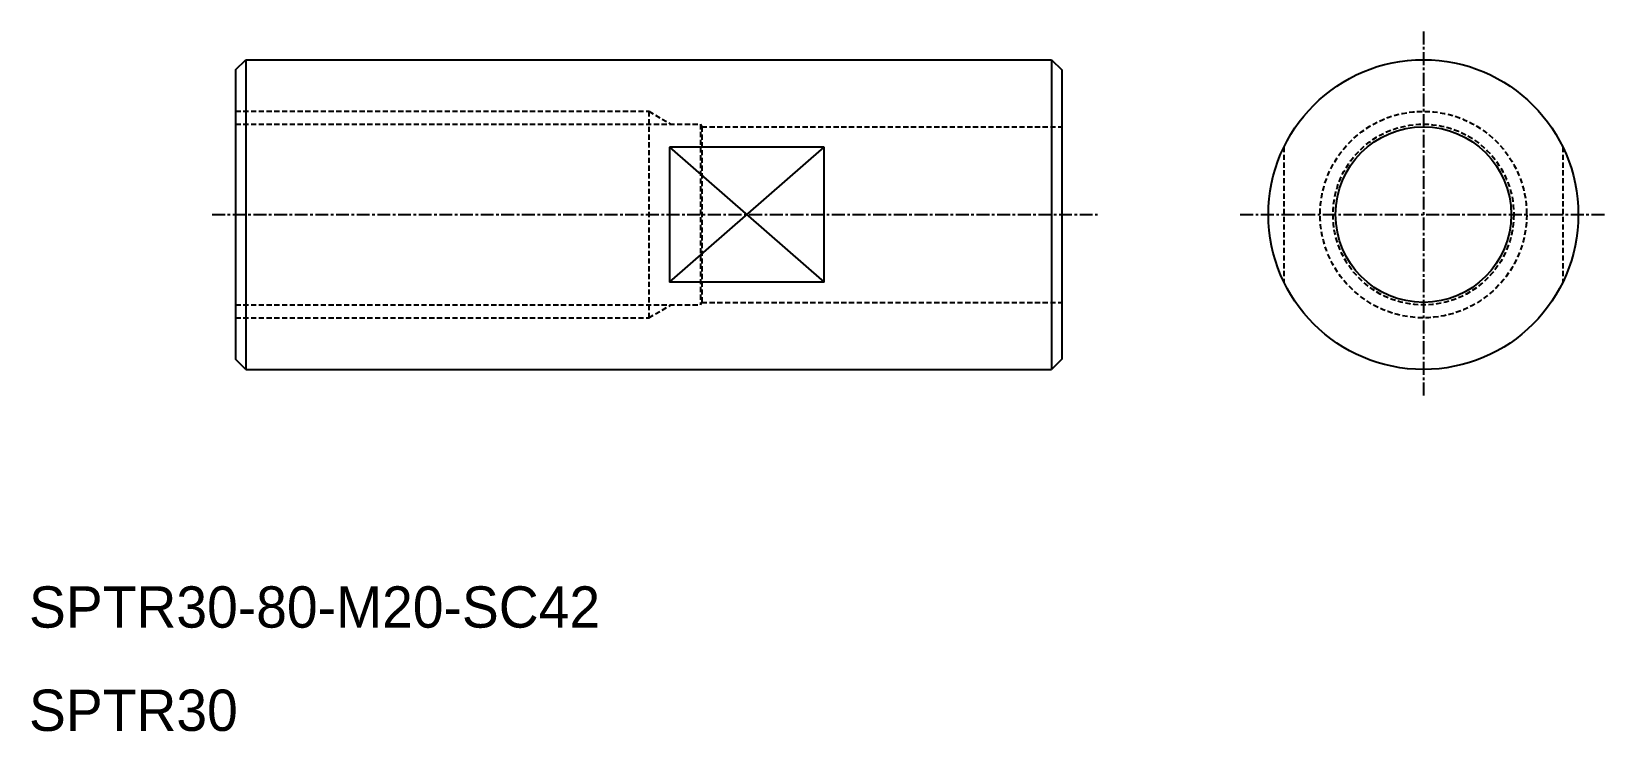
# Model space of a CAD drawing. Extents: x 10 to 163, y 10 to 78.
import ezdxf

# ---------------------------------------------------------------- set-up
doc = ezdxf.new("R2010")
doc.units = 0
doc.linetypes.add('CENTER', pattern=[2, 1.25, -0.25, 0.25, -0.25])
doc.linetypes.add('DASHED', pattern=[0.75, 0.5, -0.25])
doc.layers.get('0').update_dxf_attribs({"linetype": 'CONTINUOUS'})
doc.layers.add('CENTER', color=1, linetype='CENTER')

msp = doc.modelspace()

# ---------------------------------------------------------------- linework, layer by layer
at = {"color": 7, "linetype": 'CONTINUOUS'}
for p, q in [((30, 74), (31, 75)), ((31, 75), (109, 75)), ((31, 75), (31, 45)), ((50.5, 75), (50.5, 75)), ((70, 75), (70, 75)), ((109, 75), (109, 45)), ((109, 75), (110, 74)), ((30, 74), (30, 46)), ((110, 74), (110, 46)), ((30, 70), (30, 50)), ((72, 66.54), (72, 53.46)), ((87, 66.54), (72, 66.54)), ((87, 53.46), (87, 66.54)), ((87, 53.46), (72, 53.46)), ((31, 45), (30, 46)), ((110, 46), (109, 45)), ((31, 45), (109, 45))]:
    msp.add_line(p, q, dxfattribs=at)
at = {"color": 3, "linetype": 'DASHED'}
for p, q in [((30, 70), (70, 70)), ((30, 68.75), (75, 68.75)), ((70, 70), (70, 50)), ((70, 70), (72.17, 68.75)), ((75, 68.75), (75, 51.25)), ((75, 68.75), (75.14, 68.5)), ((75.14, 68.5), (110, 68.5)), ((75.14, 68.5), (75.14, 51.5)), ((131.5, 66.54), (131.5, 53.46)), ((158.5, 66.54), (158.5, 53.46)), ((30, 51.25), (75, 51.25)), ((70, 50), (72.17, 51.25)), ((75, 51.25), (75.14, 51.5)), ((75.14, 51.5), (110, 51.5)), ((30, 50), (70, 50))]:
    msp.add_line(p, q, dxfattribs=at)
at = {"color": 3, "linetype": 'CONTINUOUS'}
for p, q in [((72, 53.46), (87, 66.54)), ((72, 66.54), (87, 53.46))]:
    msp.add_line(p, q, dxfattribs=at)
at = {"color": 7, "linetype": 'CONTINUOUS'}
for radius in [15, 8.5]:
    msp.add_circle((145, 60), radius, dxfattribs=at)
at = {"color": 3, "linetype": 'DASHED'}
for radius in [10, 8.75]:
    msp.add_circle((145, 60), radius, dxfattribs=at)
at = {"layer": 'CENTER', "color": 1, "linetype": 'CENTER'}
for p, q in [((145, 77.73), (145, 42.27)), ((27.73, 60), (113.44, 60)), ((127.27, 60), (162.73, 60))]:
    msp.add_line(p, q, dxfattribs=at)

# ---------------------------------------------------------------- texts
at = {"color": 7, "linetype": 'CONTINUOUS'}
for s, p in [('SPTR30-80-M20-SC42', (10, 20)), ('SPTR30', (10, 10))]:
    msp.add_text(s, height=4, dxfattribs=at).set_placement(p)

doc.saveas('drawing.dxf')
